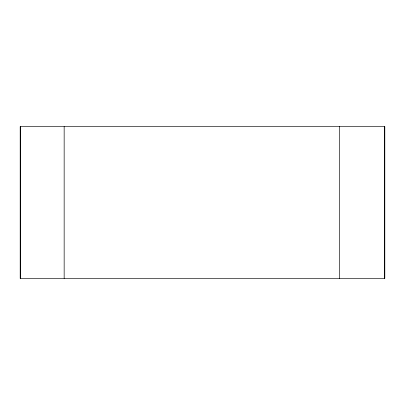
<?xml version="1.0" encoding="UTF-8"?>
<svg xmlns="http://www.w3.org/2000/svg" width="405" height="405" viewBox="0 0 405 405"><rect width="100%" height="100%" fill="white"/><g stroke="black" fill="none" stroke-linecap="round" stroke-linejoin="round"><path stroke-width="0.61" d="M20.25 278.438L20.25 126.562L384.75 126.562L384.75 278.438L20.25 278.438L20.25 126.562M384.75 126.562L384.75 278.438M339.415 126.562L339.415 278.438M64.157 126.562L64.157 278.438"/></g></svg>
